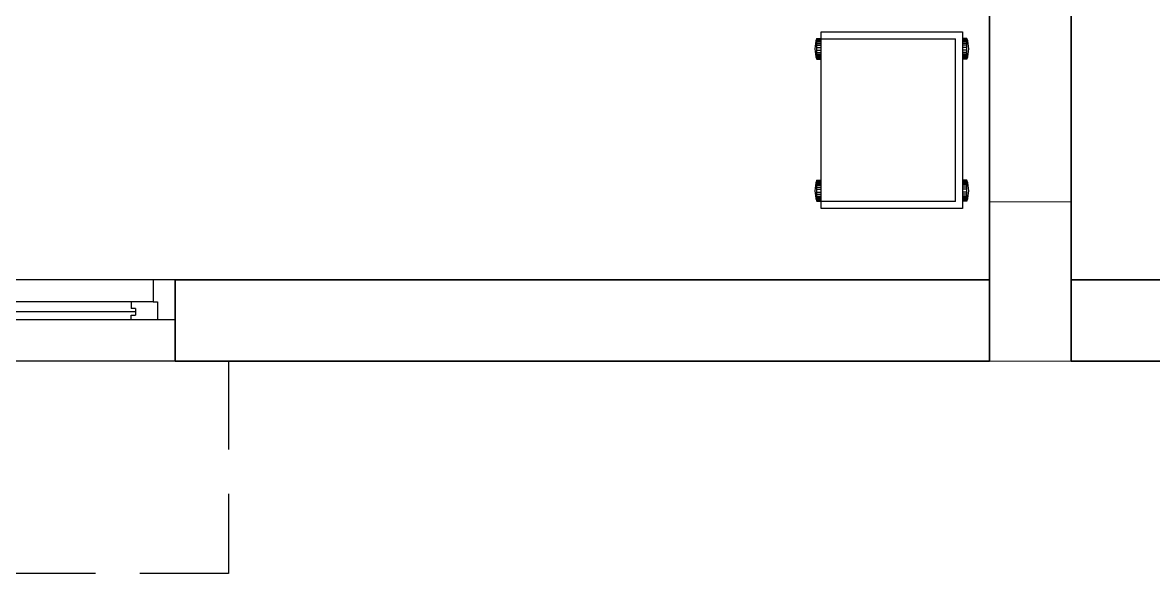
# Model space of a CAD drawing. Extents: x 2733443 to 3206532, y -1516114 to -1264405.
# Drawn here: x 3021932 to 3025126, y -1502763 to -1501206 of the extents above; entities that cross this region are included whole.
import ezdxf

# ---------------------------------------------------------------- set-up
doc = ezdxf.new("R2010")
doc.units = 0
doc.header["$MEASUREMENT"] = 0
doc.linetypes.add('1', pattern=[0, 0, 0])
doc.linetypes.add('DASHED', pattern=[0.75, 0.5, -0.25])
doc.layers.get('0').update_dxf_attribs({"color": 250, "linetype": '1'})
for name, color, linetype in [('Chajja', 7, 'DASHED'), ('furniture', 33, 'Continuous'), ('Plan', 44, 'Continuous')]:
    doc.layers.add(name, color=color, linetype=linetype)
for name, color, linetype, lineweight in [('Column', 162, 'Continuous', 13), ('WALL', 7, '1', 35), ('windows', 4, 'Continuous', 0)]:
    doc.layers.add(name, color=color, linetype=linetype, lineweight=lineweight)

# ---------------------------------------------------------------- blocks, each defined once
blk = doc.blocks.new('6w')
at = {"layer": 'Plan'}
for p, q in [((-36, 9.2), (-36, 0)), ((36, 9.2), (36, 0))]:
    blk.add_line(p, q, dxfattribs=at)
at = {"layer": 'Plan', "color": 143}
for p, q in [((-36, 9.2), (36, 9.2)), ((-31, 4), (-31.5, 4)), ((-31.5, 3.25), (-31.5, 4)), ((-31, 4.5), (-31, 4)), ((34, 4.5), (12.5, 4.5)), ((31, 4.5), (31, 4)), ((31, 4), (31.5, 4)), ((31.5, 4), (31.5, 3.25)), ((-31.5, 3.61), (-12.5, 3.61)), ((-31.5, 3.25), (-31, 3.25)), ((-31, 2.5), (-31, 3.25)), ((-10.5, 3.61), (10.5, 3.61)), ((12.5, 3.61), (31.5, 3.61)), ((31.5, 3.25), (31, 3.25)), ((31, 2.5), (31, 3.25)), ((-33.5, 2.5), (-12.5, 2.5)), ((-10.5, 2.5), (10.5, 2.5)), ((12.5, 2.5), (33.5, 2.5)), ((-33.5, 0), (33.5, 0))]:
    blk.add_line(p, q, dxfattribs=at)
at = {"layer": 'Plan', "color": 40}
for p, q in [((-12.5, 2.5), (-12.5, 4.5)), ((-12.5, 4.5), (-10.5, 4.5)), ((-10.5, 2.5), (-10.5, 4.5)), ((10.5, 4.5), (12.5, 4.5)), ((10.5, 2.5), (10.5, 4.5)), ((12.5, 2.5), (12.5, 4.5)), ((-10.5, 2.5), (-12.5, 2.5)), ((12.5, 2.5), (10.5, 2.5))]:
    blk.add_line(p, q, dxfattribs=at)
for points in [[(-34, 4.5), (-36, 4.5), (-36, 0), (-33.5, 0), (-33.5, 2.5), (-34, 2.5), (-34, 4.5)], [(34, 4.5), (36, 4.5), (36, 0), (33.5, 0), (33.5, 2.5), (34, 2.5), (34, 4.5)]]:
    blk.add_lwpolyline(points, close=True, dxfattribs=at)
at = {"layer": 'Plan', "color": 143}
for points in [[(-12.5, 4.5), (-34, 4.5)], [(10.5, 4.5), (-10.5, 4.5)]]:
    blk.add_lwpolyline(points, dxfattribs=at)
blk = doc.blocks.new('EQUIPMENT')
at = {"layer": 'furniture', "ltscale": 0.75}
for p, q in [((-7406, 431.4), (-7406, 931.4)), ((-7406, 931.4), (-7006, 931.4)), ((-7006, 931.4), (-7006, 431.4)), ((-7418.2, 853.5), (-7418.2, 912.6)), ((-7418.2, 912.6), (-7406, 912.6)), ((-7418.2, 911.7), (-7406, 911.7)), ((-7418.2, 910.6), (-7406, 910.6)), ((-7418.2, 909.3), (-7406, 909.3)), ((-7418.2, 907.6), (-7406, 907.6)), ((-7418.2, 905.3), (-7406, 905.3)), ((-7418.2, 902.3), (-7406, 902.3)), ((-7418.2, 898.2), (-7406, 898.2)), ((-7406, 911.7), (-7025.7, 911.7)), ((-7025.7, 451.1), (-7025.7, 911.7)), ((-6993.9, 912.6), (-7006, 912.6)), ((-6993.9, 912.6), (-7006, 912.6)), ((-6993.9, 911.7), (-7006, 911.7)), ((-6993.9, 910.6), (-7006, 910.6)), ((-6993.9, 909.3), (-7006, 909.3)), ((-6993.9, 907.6), (-7006, 907.6)), ((-6993.9, 905.3), (-7006, 905.3)), ((-6993.9, 902.3), (-7006, 902.3)), ((-6993.9, 898.2), (-7006, 898.2)), ((-6993.9, 853.5), (-6993.9, 912.6)), ((-7418.2, 893.3), (-7406, 893.3)), ((-7418.2, 887), (-7406, 887)), ((-7418.2, 879), (-7406, 879)), ((-7418.2, 872.8), (-7406, 872.8)), ((-7418.2, 867.9), (-7406, 867.9)), ((-7418.2, 863.8), (-7406, 863.8)), ((-6993.9, 893.3), (-7006, 893.3)), ((-6993.9, 887), (-7006, 887)), ((-6993.9, 879), (-7006, 879)), ((-6993.9, 872.8), (-7006, 872.8)), ((-6993.9, 867.9), (-7006, 867.9)), ((-6993.9, 863.8), (-7006, 863.8)), ((-7418.2, 860.8), (-7406, 860.8)), ((-7418.2, 858.5), (-7406, 858.5)), ((-7418.2, 856.7), (-7406, 856.7)), ((-7418.2, 855.5), (-7406, 855.5)), ((-7418.2, 854.4), (-7406, 854.4)), ((-7418.2, 853.5), (-7406, 853.5)), ((-6993.9, 860.8), (-7006, 860.8)), ((-6993.9, 858.5), (-7006, 858.5)), ((-6993.9, 856.7), (-7006, 856.7)), ((-6993.9, 855.5), (-7006, 855.5)), ((-6993.9, 854.4), (-7006, 854.4)), ((-6993.9, 853.5), (-7006, 853.5)), ((-7418.2, 452.5), (-7418.2, 511.6)), ((-7418.2, 511.6), (-7406, 511.6)), ((-6993.9, 511.6), (-7006, 511.6)), ((-6993.9, 452.5), (-6993.9, 511.6)), ((-7418.2, 510.7), (-7406, 510.7)), ((-7418.2, 509.6), (-7406, 509.6)), ((-7418.2, 508.3), (-7406, 508.3)), ((-7418.2, 506.6), (-7406, 506.6)), ((-7418.2, 504.3), (-7406, 504.3)), ((-7418.2, 501.3), (-7406, 501.3)), ((-7418.2, 497.2), (-7406, 497.2)), ((-7418.2, 492.2), (-7406, 492.2)), ((-7418.2, 486), (-7406, 486)), ((-6993.9, 510.7), (-7006, 510.7)), ((-6993.9, 509.6), (-7006, 509.6)), ((-6993.9, 508.3), (-7006, 508.3)), ((-6993.9, 506.6), (-7006, 506.6)), ((-6993.9, 504.3), (-7006, 504.3)), ((-6993.9, 501.3), (-7006, 501.3)), ((-6993.9, 497.2), (-7006, 497.2)), ((-6993.9, 492.2), (-7006, 492.2)), ((-6993.9, 486), (-7006, 486)), ((-7418.2, 478), (-7406, 478)), ((-7418.2, 471.8), (-7406, 471.8)), ((-7418.2, 466.9), (-7406, 466.9)), ((-7418.2, 462.7), (-7406, 462.7)), ((-7418.2, 459.8), (-7406, 459.8)), ((-7418.2, 457.5), (-7406, 457.5)), ((-7418.2, 455.7), (-7406, 455.7)), ((-7418.2, 454.5), (-7406, 454.5)), ((-7418.2, 453.4), (-7406, 453.4)), ((-7418.2, 452.5), (-7406, 452.5)), ((-7025.7, 451.1), (-7406, 451.1)), ((-6993.9, 478), (-7006, 478)), ((-6993.9, 471.8), (-7006, 471.8)), ((-6993.9, 466.9), (-7006, 466.9)), ((-6993.9, 462.7), (-7006, 462.7)), ((-6993.9, 459.8), (-7006, 459.8)), ((-6993.9, 457.5), (-7006, 457.5)), ((-6993.9, 455.7), (-7006, 455.7)), ((-6993.9, 454.5), (-7006, 454.5)), ((-6993.9, 453.4), (-7006, 453.4)), ((-6993.9, 452.5), (-7006, 452.5)), ((-7006, 431.4), (-7406, 431.4))]:
    blk.add_line(p, q, dxfattribs=at)
for centre, start, end in [((-7332, 883), 161.0754, 198.9247), ((-7080, 883), 341.0754, 18.9247), ((-7332, 482), 161.0754, 198.9247), ((-7080, 482), 341.0754, 18.9247)]:
    blk.add_arc(centre, 91.1, start, end, dxfattribs=at)

msp = doc.modelspace()

# ---------------------------------------------------------------- linework, layer by layer
at = {"layer": 'Chajja', "linetype": 'DASHED', "ltscale": 500}
msp.add_lwpolyline([(3022513.265, -1502163.4358), (3022513.265, -1502763.4359), (3020413.265, -1502763.4359), (3020413.265, -1502163.4358)], dxfattribs=at)
at = {"layer": 'Column'}
msp.add_lwpolyline([(3024893.265, -1501713.4359), (3024663.265, -1501713.4359), (3024663.265, -1502163.4359), (3024893.265, -1502163.4359)], close=True, dxfattribs=at)
at = {"layer": 'WALL'}
for p, q in [((3024663.265, -1498483.4359), (3024663.265, -1501933.4359)), ((3024893.265, -1500363.4359), (3024893.265, -1501933.4359)), ((3024663.265, -1502163.4359), (3024663.265, -1501713.4359)), ((3024893.265, -1502163.4359), (3024893.265, -1501713.4359)), ((3022363.265, -1501933.4359), (3024663.265, -1501933.4359)), ((3026693.265, -1501933.4359), (3024893.265, -1501933.4359)), ((3022363.265, -1502163.4359), (3024663.265, -1502163.4359)), ((3026693.265, -1502163.4359), (3024893.265, -1502163.4359))]:
    msp.add_line(p, q, dxfattribs=at)
msp.add_lwpolyline([(3022363.265, -1502163.4359), (3022363.265, -1501933.4359)], dxfattribs=at)

# ---------------------------------------------------------------- block references
at = {"color": 240, "true_color": 0xed1f24}
msp.add_blockref('EQUIPMENT', (3031593.1809, -1502163.4359), dxfattribs=at)
at = {"layer": 'windows', "xscale": 25, "yscale": 25, "zscale": 25, "rotation": 180}
msp.add_blockref('6w', (3021463.265, -1501933.4359), dxfattribs=at)

doc.saveas('drawing.dxf')
